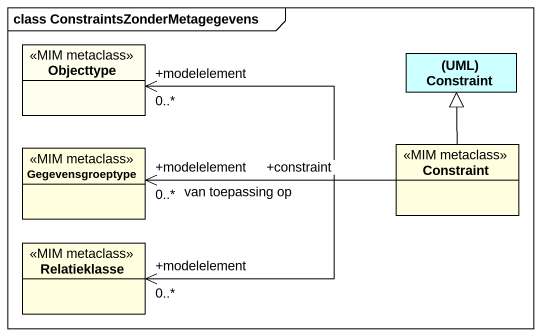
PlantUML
@startuml
mainframe class ConstraintsZonderMetagegevens
hide circle
hide empty members
class Objecttype <<MIM metaclass>> #FFFFF0
class "(UML) Constraint" as UML_Constraint #CCFFFF
class Gegevensgroeptype <<MIM metaclass>> #FFFFE0
class Constraint <<MIM metaclass>> #FFFFE0
class Relatieklasse <<MIM metaclass>> #FFFFE0
Objecttype "+modelelement\n0..*" <-right- Constraint
Gegevensgroeptype "+modelelement\n0..*" <-right- "+constraint" Constraint : van toepassing op
Constraint -up-|> UML_Constraint
Relatieklasse "+modelelement\n0..*" <-right- Constraint
@enduml
